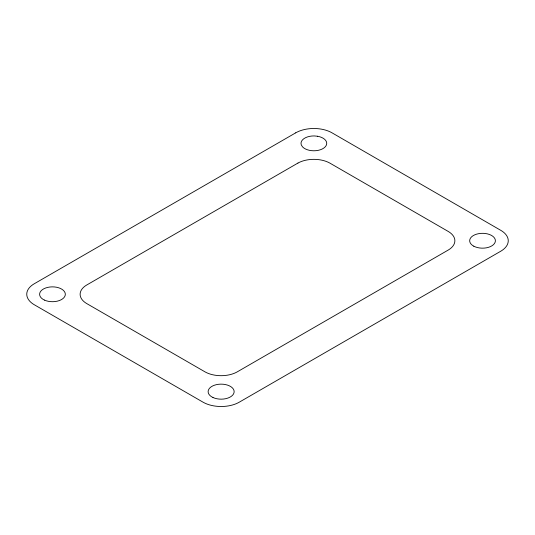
<?xml version="1.0" encoding="UTF-8"?>
<svg xmlns="http://www.w3.org/2000/svg" width="535" height="535" viewBox="0 0 535 535"><rect width="100%" height="100%" fill="white"/><g stroke="black" fill="none" stroke-linecap="round" stroke-linejoin="round"><path stroke-width="0.8" d="M295.688 132.854L34.28 283.751A25.72 14.853 0.3 0 0 34.287 304.749L203.019 402.166A25.613 14.779 0.1 0 0 239.312 402.153L500.72 251.243A25.713 14.806 -0.3 0 0 500.72 230.304L332.054 132.854A25.713 14.88 0 0 0 295.688 132.854M297.962 163.055L86.563 285.101A22.905 13.221 0 0 0 86.563 303.479L205.219 371.979A22.905 13.221 0 0 0 237.045 371.979L448.437 249.932A22.905 13.221 0 0 0 448.437 231.561L329.781 163.055A22.905 13.221 0 0 0 297.962 163.055M317.516 136.244L314.199 135.937A12.86 7.423 0 0 0 301.372 145.099L302.576 146.911A12.86 7.423 0 0 0 323.869 148.028A12.86 7.423 0 0 0 317.516 136.244M473.809 246.2A12.86 7.423 0 0 0 495.076 242.382A12.86 7.423 0 0 0 478.711 233.655A12.86 7.423 0 0 0 473.809 246.2M44.479 300.102A12.86 7.423 0 0 0 65.19 295.373A12.86 7.423 0 0 0 47.735 287.382A12.86 7.423 0 0 0 44.479 300.102M212.963 397.505A13.014 7.517 0 0 0 233.989 392.817A13.014 7.517 0 0 0 216.441 384.645A13.014 7.517 0 0 0 212.963 397.505"/></g></svg>
